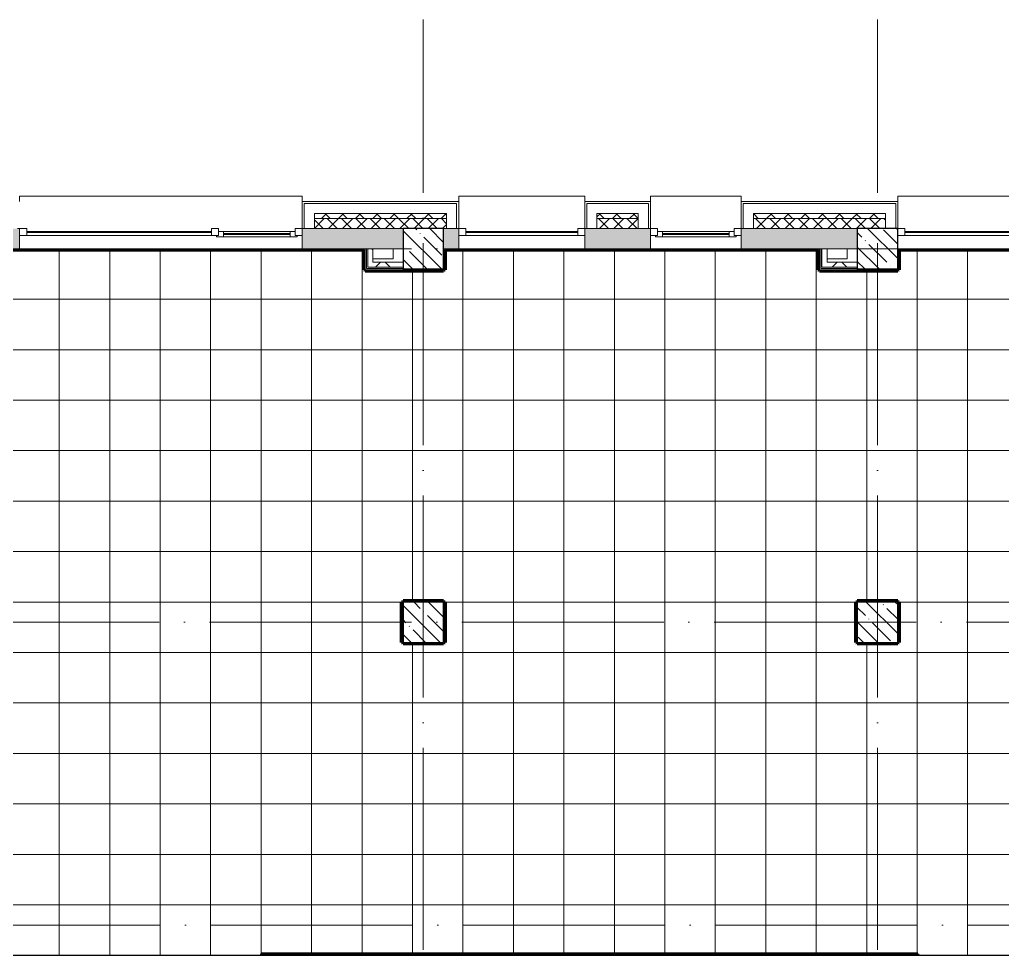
# Model space of a CAD drawing. Header units: millimetres. Extents: x 97 to 214665, y -4577 to 61202.
# Drawn here: x 94548 to 104285, y 51375 to 60645 of the extents above; entities that cross this region are included whole.
import ezdxf

# ---------------------------------------------------------------- set-up
doc = ezdxf.new("R2010")
doc.units = ezdxf.units.MM
doc.linetypes.add('ADSK_Линия сетки', pattern=[2500, 2000, -250, 0, -250])
for name, color, linetype, lineweight in [('A-FLOR-____-OTLN', 192, 'Continuous', 9), ('A-FLOR-____-PATT', 8, 'Continuous', 9), ('A-GLAZ-____-MCUT', 151, 'Continuous', 9), ('A-GLAZ-____-OTLN', 151, 'Continuous', 9), ('A-WALL-____-MCUT', 113, 'Continuous', 9), ('A-WALL-____-PATT', 111, 'Continuous', 9), ('A-WALL-FNSH-MCUT', 113, 'Continuous', 9), ('I-WALL-____-OTLN', 2, 'Continuous', 9), ('S-COLS-____-MCUT', 52, 'Continuous', 9), ('S-COLS-____-OTLN', 52, 'Continuous', 9), ('S-GRID-____-OTLN', 1, 'Continuous', 9)]:
    doc.layers.add(name, color=color, linetype=linetype, lineweight=lineweight)
pattern_1 = [(45, (0, 0), (-141.42136, 141.42136), []), (135, (0, 0), (-141.42136, -141.42136), [])]

# ---------------------------------------------------------------- blocks, each defined once
blk = doc.blocks.new('Окно_СКБ_2Ст1 - Окно_СКБ_2Ст_2800_ОК11-29018754-О_АИ_ПП_4_200_Целиком')
at = {"layer": 'A-GLAZ-____-MCUT', "color": 90}
for p, q in [((-1400, -195), (-1400, -125)), ((-1400, -125), (-1330, -125)), ((-1330, -125), (-1330, -195)), ((500, -195), (500, -125)), ((500, -125), (570, -125)), ((570, -125), (570, -195)), ((1330, -155), (570, -155)), ((570, -155), (570, -195)), ((620, -205), (620, -155)), ((1280, -205), (1280, -155)), ((1330, -195), (1330, -125)), ((1330, -125), (1400, -125)), ((1330, -195), (1330, -155)), ((1400, -125), (1400, -195)), ((-1330, -195), (-1400, -195)), ((570, -195), (500, -195)), ((570, -195), (550, -195)), ((550, -195), (550, -205)), ((550, -205), (1350, -205)), ((1350, -205), (550, -205)), ((1400, -195), (1330, -195)), ((1350, -195), (1330, -195)), ((1350, -205), (1350, -195))]:
    blk.add_line(p, q, dxfattribs=at)
at = {"layer": 'A-GLAZ-____-MCUT', "color": 10, "lineweight": 5}
for p, q in [((500, -155), (-1330, -155)), ((500, -165), (-1330, -165)), ((620, -175), (1280, -175)), ((1280, -185), (620, -185))]:
    blk.add_line(p, q, dxfattribs=at)
at = {"layer": 'A-GLAZ-____-OTLN', "color": 10, "lineweight": 5}
for p, q in [((-1400, -195), (550, -195)), ((1350, -195), (1400, -195))]:
    blk.add_line(p, q, dxfattribs=at)
blk = doc.blocks.new('WNW_Отлив1 - Отлив_металлический 2-28596384-О_АИ_ПП_4_200_Целиком')
at = {"layer": 'A-GLAZ-____-OTLN', "color": 10, "lineweight": 5}
for p, q in [((1400, 320), (-1400, 320)), ((-1400, 320), (-1400, 270)), ((1400, 270), (1400, 320))]:
    blk.add_line(p, q, dxfattribs=at)
blk = doc.blocks.new('Окно_СКБ_1Ст1 - 120_Окно_СКБ_1Ст_1250_ОК14Л-29018784-О_АИ_ПП_4_200_Целиком')
at = {"layer": 'A-GLAZ-____-MCUT', "color": 90}
for p, q in [((-625, -195), (-625, -125)), ((-625, -125), (-555, -125)), ((-555, -125), (-555, -195)), ((555, -195), (555, -125)), ((555, -125), (625, -125)), ((625, -125), (625, -195)), ((-555, -195), (-625, -195)), ((625, -195), (555, -195))]:
    blk.add_line(p, q, dxfattribs=at)
at = {"layer": 'A-GLAZ-____-MCUT', "color": 10, "lineweight": 5}
for p, q in [((555, -155), (-555, -155)), ((555, -165), (-555, -165))]:
    blk.add_line(p, q, dxfattribs=at)
at = {"layer": 'A-GLAZ-____-OTLN', "color": 10, "lineweight": 5}
blk.add_line((-625, -195), (625, -195), dxfattribs=at)
blk = doc.blocks.new('WNW_Отлив1 - Отлив_металлический 2-28598996-О_АИ_ПП_4_200_Целиком')
at = {"layer": 'A-GLAZ-____-OTLN', "color": 10, "lineweight": 5}
for p, q in [((625, 320), (-625, 320)), ((-625, 320), (-625, 270)), ((625, 270), (625, 320))]:
    blk.add_line(p, q, dxfattribs=at)
blk = doc.blocks.new('Окно_СКБ_1Ст1 - 120_Окно_СКБ_1Ст_900_ОК3л-29018700-О_АИ_ПП_4_200_Целиком')
at = {"layer": 'A-GLAZ-____-MCUT', "color": 90}
for p, q in [((-450, -195), (-450, -125)), ((-450, -125), (-380, -125)), ((-380, -125), (-380, -195)), ((380, -155), (-380, -155)), ((-380, -155), (-380, -195)), ((-330, -205), (-330, -155)), ((330, -205), (330, -155)), ((380, -195), (380, -125)), ((380, -125), (450, -125)), ((380, -195), (380, -155)), ((450, -125), (450, -195)), ((-380, -195), (-450, -195)), ((-380, -195), (-400, -195)), ((-400, -195), (-400, -205)), ((-400, -205), (400, -205)), ((400, -205), (-400, -205)), ((450, -195), (380, -195)), ((400, -195), (380, -195)), ((400, -205), (400, -195))]:
    blk.add_line(p, q, dxfattribs=at)
at = {"layer": 'A-GLAZ-____-MCUT', "color": 10, "lineweight": 5}
for p, q in [((-330, -175), (330, -175)), ((330, -185), (-330, -185))]:
    blk.add_line(p, q, dxfattribs=at)
at = {"layer": 'A-GLAZ-____-OTLN', "color": 10, "lineweight": 5}
for p, q in [((-450, -195), (-400, -195)), ((400, -195), (450, -195))]:
    blk.add_line(p, q, dxfattribs=at)
blk = doc.blocks.new('WNW_Отлив1 - Отлив_металлический 2-28596055-О_АИ_ПП_4_200_Целиком')
at = {"layer": 'A-GLAZ-____-OTLN', "color": 10, "lineweight": 5}
for p, q in [((450, 320), (-450, 320)), ((-450, 320), (-450, 270)), ((450, 270), (450, 320))]:
    blk.add_line(p, q, dxfattribs=at)
blk = doc.blocks.new('BSC_Колонна _Прямоугольная - 400x400-V51-О_АИ_ПП_4_200_Целиком')
at = {"layer": 'S-COLS-____-OTLN', "lineweight": 5}
h = blk.add_hatch(dxfattribs=at)
h.set_pattern_fill('FP_87', color=256, style=0, pattern_type=2)
h.set_pattern_definition([(135, (-41050, -54675), (-142.5619, -142.5619), []), (135, (-40907.44, -54675), (-142.5619, -142.5619), [252.016, -50.403, 3.353, -47.05])])
h.paths.add_polyline_path([(-200, -200), (200, -200), (200, 200), (-200, 200)])
at = {"layer": 'S-COLS-____-MCUT', "color": 130, "lineweight": 25}
for p, q in [((200, 200), (-200, 200)), ((-200, 200), (-200, -200)), ((200, -200), (200, 200)), ((-200, -200), (200, -200))]:
    blk.add_line(p, q, dxfattribs=at)
blk = doc.blocks.new('BSC_Колонна _Прямоугольная - 400x400-V52-О_АИ_ПП_4_200_Целиком')
at = {"layer": 'S-COLS-____-OTLN', "lineweight": 5}
h = blk.add_hatch(dxfattribs=at)
h.set_pattern_fill('FP_88', color=256, style=0, pattern_type=2)
h.set_pattern_definition([(135, (-45550, -54675), (-142.5619, -142.5619), []), (135, (-45407.44, -54675), (-142.5619, -142.5619), [252.016, -50.403, 3.353, -47.05])])
h.paths.add_polyline_path([(-200, -200), (200, -200), (200, 200), (-200, 200)])
at = {"layer": 'S-COLS-____-MCUT', "color": 130, "lineweight": 25}
for p, q in [((200, 200), (-200, 200)), ((-200, 200), (-200, -200)), ((200, -200), (200, 200)), ((-200, -200), (200, -200))]:
    blk.add_line(p, q, dxfattribs=at)
blk = doc.blocks.new('BSC_Колонна _Прямоугольная - 400x400-36079378-О_АИ_ПП_4_200_Целиком')
at = {"layer": 'S-COLS-____-OTLN', "lineweight": 5}
h = blk.add_hatch(dxfattribs=at)
h.set_pattern_fill('FP_93', color=256, style=0, pattern_type=2)
h.set_pattern_definition([(135, (-41050, -58375), (-142.5619, -142.5619), []), (135, (-40907.44, -58375), (-142.5619, -142.5619), [252.016, -50.403, 3.353, -47.05])])
h.paths.add_polyline_path([(-200, -200), (200, -200), (200, 200), (-200, 200), (-200, 87.3)])
at = {"layer": 'S-COLS-____-MCUT', "color": 130, "lineweight": 25}
for p, q in [((200, 200), (-200, 200)), ((-200, 200), (-200, -200)), ((200, -200), (200, 200)), ((-200, -200), (200, -200))]:
    blk.add_line(p, q, dxfattribs=at)
blk = doc.blocks.new('BSC_Колонна _Прямоугольная - 400x400-V57-О_АИ_ПП_4_200_Целиком')
at = {"layer": 'S-COLS-____-OTLN', "lineweight": 5}
h = blk.add_hatch(dxfattribs=at)
h.set_pattern_fill('FP_94', color=256, style=0, pattern_type=2)
h.set_pattern_definition([(135, (-45550, -58375), (-142.5619, -142.5619), []), (135, (-45407.44, -58375), (-142.5619, -142.5619), [252.016, -50.403, 3.353, -47.05])])
h.paths.add_polyline_path([(-200, -200), (200, -200), (200, 200), (-200, 200), (-200, 87.3)])
at = {"layer": 'S-COLS-____-MCUT', "color": 130, "lineweight": 25}
for p, q in [((200, 200), (-200, 200)), ((-200, 200), (-200, -200)), ((200, -200), (200, 200)), ((-200, -200), (200, -200))]:
    blk.add_line(p, q, dxfattribs=at)
blk = doc.blocks.new('0083_СОШ675_АР_R22_rvt-1-О_АИ_ПП_4_200_Целиком')
at = {"layer": 'A-WALL-____-PATT', "lineweight": 5}
h = blk.add_hatch(dxfattribs=at)
h.set_pattern_fill('FP_7', color=10, style=0, pattern_type=2)
h.set_pattern_definition([(135, (0, 0), (-84.85281, -84.85281), []), (225, (0, 0), (84.85281, -84.85281), [])])
h.paths.add_polyline_path([(69260, 58675), (69260, 58725), (63140.2, 58725), (63140.2, 58675), (68796.9, 58675)])
h.paths.add_polyline_path([(61290, 58675), (61700.2, 58675), (61700.2, 58725), (61290, 58725)])
h.paths.add_polyline_path([(60099.7, 58675), (60150, 58675), (60150, 58725), (52970.2, 58725), (52970.2, 58675), (59133.4, 58675)])
h.paths.add_polyline_path([(49930.2, 58675), (49930.2, 58725), (48670.2, 58725), (48670.2, 58675), (49469.8, 58675)])
h.paths.add_polyline_path([(45630.2, 58675), (45630.2, 58725), (44320.2, 58725), (44320.2, 58675), (45604.4, 58675)])
h.paths.add_polyline_path([(43180.2, 58675), (43180.2, 58725), (42770.2, 58725), (42770.2, 58675)])
h.paths.add_polyline_path([(41280.2, 58675), (41280.2, 58725), (39970.2, 58725), (39970.2, 58675), (40772.6, 58675)])
h.paths.add_polyline_path([(36930.2, 58675), (36930.2, 58725), (35620.2, 58725), (35620.2, 58675), (36907.2, 58675)])
h.paths.add_polyline_path([(32580.2, 58675), (32580.2, 58725), (31270.2, 58725), (31270.2, 58675), (32075.5, 58675)])
h.paths.add_polyline_path([(29720, 58675), (30130.2, 58675), (30130.2, 58725), (29720, 58725)])
h.paths.add_polyline_path([(28230, 58675), (28230, 58725), (24015, 58725), (24015, 58675), (25311, 58675)])
h.paths.add_polyline_path([(22411.9, 58675), (22525, 58675), (22525, 58725), (22025, 58725), (22025, 58675)])
h.paths.add_polyline_path([(20885, 58675), (20885, 58725), (12870, 58725), (12870, 58675), (20479.2, 58675)])
h.paths.add_polyline_path([(8883, 58675), (9830, 58675), (9830, 58725), (8870, 58725), (8870, 58675)])
h.paths.add_polyline_path([(7430, 58675), (7430, 58725), (-350, 58725), (-350, 58675), (5983.9, 58675)])
h = blk.add_hatch(dxfattribs=at)
h.set_pattern_fill('FP_21', color=10, style=0, pattern_type=2)
h.set_pattern_definition([(45, (0, 0), (-70.71068, 70.71068), []), (135, (0, 0), (-70.71068, -70.71068), [])])
h.paths.add_polyline_path([(69050, 58575), (69260, 58575), (69260, 58675), (63140.2, 58675), (63140.2, 58575), (68796.9, 58575)])
h.paths.add_polyline_path([(59250, 58575), (60150, 58575), (60150, 58675), (52970.2, 58675), (52970.2, 58575), (59133.4, 58575)])
h.paths.add_polyline_path([(61290, 58575), (61700.2, 58575), (61700.2, 58675), (61290, 58675)])
h.paths.add_polyline_path([(49650, 58575), (49650, 58575), (49930.2, 58575), (49930.2, 58675), (48670.2, 58675), (48670.2, 58575), (49469.8, 58575)])
h.paths.add_polyline_path([(45350, 58575), (45350, 58575), (45630.2, 58575), (45630.2, 58675), (44320.2, 58675), (44320.2, 58575), (44638.1, 58575)])
h.paths.add_polyline_path([(40772.6, 58575), (41280.2, 58575), (41280.2, 58675), (39970.2, 58675), (39970.2, 58575)])
h.paths.add_polyline_path([(43180.2, 58575), (43180.2, 58675), (42770.2, 58675), (42770.2, 58575)])
h.paths.add_polyline_path([(36907.2, 58575), (36930.2, 58575), (36930.2, 58675), (35620.2, 58675), (35620.2, 58575), (36350, 58575)])
h.paths.add_polyline_path([(31270.2, 58575), (32580.2, 58575), (32580.2, 58675), (31270.2, 58675)])
h.paths.add_polyline_path([(29720, 58575), (30130.2, 58575), (30130.2, 58675), (29720, 58675)])
h.paths.add_polyline_path([(28230, 58575), (28230, 58675), (24015, 58675), (24015, 58575), (25311, 58575)])
h.paths.add_polyline_path([(22525, 58575), (22525, 58675), (22025, 58675), (22025, 58575), (22411.9, 58575)])
h.paths.add_polyline_path([(20885, 58575), (20885, 58675), (12870, 58675), (12870, 58575), (20479.2, 58575)])
h.paths.add_polyline_path([(9830, 58575), (9830, 58675), (8870, 58675), (8870, 58575), (9100, 58575)])
h.paths.add_polyline_path([(7430, 58575), (7430, 58675), (-300, 58675), (-300, 58575), (5983.9, 58575)])
h = blk.add_hatch(dxfattribs=at)
h.set_pattern_fill('FP_74', color=10, style=0, pattern_type=2)
h.set_pattern_definition([(50, (0, 0), (364.3679, -31.8783), [38.1, -419.1]), (355, (0, 0), (-70.4859, 382.1133), [30.48, -335.28]), (100.451, (30.36, -2.66), (293.885, 350.2334), [32.38, -356.18]), (46.184, (0, 101.6), (542.1585, -84.0858), [57.15, -628.65]), (96.636, (45.2, 94.6), (474.805, 494.8554), [48.57, -534.27]), (351.184, (0, 101.6), (474.8102, 494.85), [45.72, -502.92]), (21, (50.8, 76.2), (303.2285, -204.5305), [38.1, -419.1]), (326, (50.8, 76.2), (123.6039, 368.376), [30.48, -335.28]), (71.451, (76.07, 59.16), (426.8341, 163.8427), [32.38, -356.18]), (37.5, (0, 0), (6.17665, 169.11015), [16.764, -314.452, 16.764, -323.596, -336.55]), (37.5, (0, 0), (6.17665, 169.11015), [-671.576, 16.764, -319.786]), (7.5, (0, 0), (133.63888, 200.3615), [16.764, -177.292, 16.764, -306.832, -128.27]), (7.5, (0, 0), (133.63888, 200.3615), [-517.652, 16.764, -111.506]), (327.5, (-113.28, 0), (271.18182, -11.45836), [16.764, -110.236, 16.764, -379.476, -525.78]), (327.5, (-113.28, 0), (271.18182, -11.45836), [-523.24, 16.764, -509.016]), (317.5, (-164.08, 0), (296.2585, 50.85285), [16.764, -148.336, 16.764, -246.38, -373.38]), (317.5, (-164.08, 0), (296.2585, 50.85285), [-428.244, 16.764, -356.616])])
h.paths.add_polyline_path([(69050, 58375), (69050, 58575), (63750, 58575), (63750, 58375), (68796.9, 58375)])
h.paths.add_polyline_path([(63020.2, 58375), (63350, 58375), (63350, 58575), (63020.2, 58575), (63020.2, 58462.3)])
h.paths.add_polyline_path([(61545, 58375), (61820.2, 58375), (61820.2, 58575), (61170, 58575), (61170, 58375)])
h.paths.add_polyline_path([(60270, 58375), (60270, 58575), (59250, 58575), (59250, 58375), (60099.7, 58375)])
h.paths.add_polyline_path([(58850, 58375), (58850, 58575), (54750, 58575), (54750, 58375), (58167, 58375)])
h.paths.add_polyline_path([(54301.6, 58375), (54350, 58375), (54350, 58575), (52850.2, 58575), (52850.2, 58375), (53600, 58375)])
h.paths.add_polyline_path([(49650, 58375), (49650, 58575), (48550.2, 58575), (48550.2, 58375), (49469.8, 58375)])
h.paths.add_polyline_path([(45121.2, 58375), (45350, 58375), (45350, 58575), (44200.2, 58575), (44200.2, 58375), (44638.1, 58375)])
h.paths.add_polyline_path([(41400.2, 58375), (41400.2, 58575), (41250, 58575), (41250, 58375)])
h.paths.add_polyline_path([(43300.2, 58375), (43300.2, 58575), (42650.2, 58575), (42650.2, 58375), (42705.4, 58375)])
h.paths.add_polyline_path([(40772.6, 58375), (40850, 58375), (40850, 58575), (39850.2, 58575), (39850.2, 58375), (40289.5, 58375)])
h.paths.add_polyline_path([(37050.2, 58375), (37050.2, 58575), (36350, 58575), (36350, 58375), (36907.2, 58375)])
h.paths.add_polyline_path([(35940.9, 58375), (35950, 58375), (35950, 58575), (35500.2, 58575), (35500.2, 58375)])
h.paths.add_polyline_path([(32635, 58375), (32700.2, 58375), (32700.2, 58575), (31725, 58575), (31725, 58375), (32515, 58375)])
h = blk.add_hatch(dxfattribs=at)
h.set_pattern_fill('FP_20', color=252, style=0, pattern_type=2)
h.set_pattern_definition(pattern_1)
h.paths.add_polyline_path([(40549.7, 58193), (40549.7, 58375), (40499.7, 58375), (40499.7, 58193)])
h = blk.add_hatch(dxfattribs=at)
h.set_pattern_fill('FP_20', color=252, style=0, pattern_type=2)
h.set_pattern_definition(pattern_1)
h.paths.add_polyline_path([(45049.8, 58193), (45049.8, 58375), (44999.8, 58375), (44999.8, 58193)])
h = blk.add_hatch(dxfattribs=at)
h.set_pattern_fill('FP_20', color=252, style=0, pattern_type=2)
h.set_pattern_definition(pattern_1)
h.paths.add_polyline_path([(40850, 58193), (40850, 58243), (40549.7, 58243), (40549.7, 58193), (40772.6, 58193)])
h = blk.add_hatch(dxfattribs=at)
h.set_pattern_fill('FP_20', color=252, style=0, pattern_type=2)
h.set_pattern_definition(pattern_1)
h.paths.add_polyline_path([(45350, 58193), (45350, 58243), (45049.8, 58243), (45049.8, 58193), (45121.2, 58193)])
at = {"layer": 'A-FLOR-____-OTLN', "color": 90}
for p, q in [((40549.8, 58274.8), (40549.8, 58374.8)), ((40549.8, 58374.8), (40749.8, 58374.8)), ((40749.8, 58374.8), (40749.8, 58274.8)), ((45049.8, 58374.8), (45249.8, 58374.8)), ((45249.8, 58374.8), (45249.8, 58274.8)), ((40749.8, 58274.8), (40549.8, 58274.8)), ((45249.8, 58274.8), (45049.8, 58274.8))]:
    blk.add_line(p, q, dxfattribs=at)
at = {"layer": 'A-WALL-____-MCUT', "color": 10, "lineweight": 5}
for p, q in [((39870.2, 58825), (39870.2, 58575)), ((41380.2, 58825), (39870.2, 58825)), ((41380.2, 58575), (41380.2, 58825)), ((42670.2, 58825), (42670.2, 58575)), ((43280.2, 58825), (42670.2, 58825)), ((43280.2, 58575), (43280.2, 58825)), ((44220.2, 58825), (44220.2, 58575)), ((45730.2, 58825), (44220.2, 58825)), ((45730.2, 58575), (45730.2, 58825)), ((39970.2, 58725), (39970.2, 58675)), ((41280.2, 58725), (39970.2, 58725)), ((41280.2, 58675), (41280.2, 58725)), ((42770.2, 58725), (42770.2, 58675)), ((43180.2, 58725), (42770.2, 58725)), ((43180.2, 58675), (43180.2, 58725)), ((44320.2, 58725), (44320.2, 58675)), ((45630.2, 58725), (44320.2, 58725)), ((45630.2, 58675), (45630.2, 58725)), ((39970.2, 58675), (39970.2, 58575)), ((41280.2, 58675), (39970.2, 58675)), ((41280.2, 58575), (41280.2, 58675)), ((42770.2, 58675), (42770.2, 58575)), ((43180.2, 58675), (42770.2, 58675)), ((43180.2, 58575), (43180.2, 58675)), ((44320.2, 58675), (44320.2, 58575)), ((45630.2, 58675), (44320.2, 58675)), ((45630.2, 58575), (45630.2, 58675)), ((40487.2, 58180.5), (40487.2, 58375)), ((44987.3, 58180.5), (44987.3, 58375)), ((40499.7, 58180.5), (40487.2, 58180.5)), ((40549.7, 58180.5), (40499.7, 58180.5)), ((40850, 58180.5), (40549.7, 58180.5)), ((44999.8, 58180.5), (44987.3, 58180.5)), ((45049.8, 58180.5), (44999.8, 58180.5)), ((45350, 58180.5), (45049.8, 58180.5))]:
    blk.add_line(p, q, dxfattribs=at)
at = {"layer": 'A-WALL-____-MCUT', "color": 50, "lineweight": 13}
for p, q in [((37050.2, 58575), (37030.2, 58575)), ((37050.2, 58375), (37050.2, 58575)), ((39850.2, 58575), (39870.2, 58575)), ((39850.2, 58575), (39850.2, 58375)), ((39870.2, 58575), (39850.2, 58575)), ((39870.2, 58575), (39970.2, 58575)), ((39970.2, 58575), (39870.2, 58575)), ((39970.2, 58575), (40850, 58575)), ((40850, 58575), (39970.2, 58575)), ((41250, 58575), (41280.2, 58575)), ((41280.2, 58575), (41250, 58575)), ((41280.2, 58575), (41380.2, 58575)), ((41380.2, 58575), (41280.2, 58575)), ((41380.2, 58575), (41400.2, 58575)), ((41400.2, 58575), (41380.2, 58575)), ((41400.2, 58375), (41400.2, 58575)), ((42650.2, 58575), (42670.2, 58575)), ((42650.2, 58575), (42650.2, 58375)), ((42670.2, 58575), (42650.2, 58575)), ((42670.2, 58575), (42770.2, 58575)), ((42770.2, 58575), (42670.2, 58575)), ((42770.2, 58575), (43180.2, 58575)), ((43180.2, 58575), (42770.2, 58575)), ((43180.2, 58575), (43280.2, 58575)), ((43280.2, 58575), (43180.2, 58575)), ((43280.2, 58575), (43300.2, 58575)), ((43300.2, 58575), (43280.2, 58575)), ((43300.2, 58375), (43300.2, 58575)), ((44200.2, 58575), (44220.2, 58575)), ((44200.2, 58575), (44200.2, 58375)), ((44220.2, 58575), (44200.2, 58575)), ((44220.2, 58575), (44320.2, 58575)), ((44320.2, 58575), (44220.2, 58575)), ((44320.2, 58575), (45350, 58575)), ((45350, 58575), (44320.2, 58575)), ((45750, 58575), (45750.2, 58575)), ((45750.2, 58575), (45750, 58575)), ((45750.2, 58375), (45750.2, 58575)), ((36350, 58375), (37050.2, 58375)), ((39850.2, 58375), (40850, 58375)), ((40549.7, 58375), (40499.7, 58375)), ((40499.7, 58193), (40499.7, 58375)), ((40549.7, 58243), (40549.7, 58375)), ((41250, 58375), (41400.2, 58375)), ((42650.2, 58375), (43300.2, 58375)), ((44200.2, 58375), (45350, 58375)), ((45049.8, 58375), (44999.8, 58375)), ((44999.8, 58193), (44999.8, 58375)), ((45049.8, 58243), (45049.8, 58375)), ((45750, 58375), (45750.2, 58375)), ((40850, 58243), (40549.7, 58243)), ((45350, 58243), (45049.8, 58243)), ((40549.7, 58193), (40499.7, 58193)), ((40850, 58193), (40549.7, 58193)), ((45049.8, 58193), (44999.8, 58193)), ((45350, 58193), (45049.8, 58193))]:
    blk.add_line(p, q, dxfattribs=at)
at = {"layer": 'A-WALL-FNSH-MCUT', "color": 90}
for p, q in [((41400.2, 58845), (39850.2, 58845)), ((39850.2, 58845), (39850.2, 58575)), ((41400.2, 58575), (41400.2, 58845)), ((43300.2, 58845), (42650.2, 58845)), ((42650.2, 58845), (42650.2, 58575)), ((43300.2, 58575), (43300.2, 58845)), ((45750.2, 58845), (44200.2, 58845)), ((44200.2, 58845), (44200.2, 58575)), ((45750.2, 58575), (45750.2, 58845)), ((40474.7, 58375), (40474.7, 58168)), ((40487.2, 58375), (40474.7, 58375)), ((40499.7, 58375), (40487.2, 58375)), ((44974.8, 58375), (44974.8, 58168)), ((44987.3, 58375), (44974.8, 58375)), ((44999.8, 58375), (44987.3, 58375)), ((40474.7, 58168), (40487.2, 58168)), ((40487.2, 58168), (40499.7, 58168)), ((40499.7, 58168), (40549.7, 58168)), ((40549.7, 58168), (40850, 58168)), ((40850, 58168), (40850, 58175)), ((44974.8, 58168), (44987.3, 58168)), ((44987.3, 58168), (44999.8, 58168)), ((44999.8, 58168), (45049.8, 58168)), ((45049.8, 58168), (45350, 58168)), ((45350, 58168), (45350, 58175))]:
    blk.add_line(p, q, dxfattribs=at)
at = {"layer": 'I-WALL-____-OTLN', "color": 90}
for p, q in [((42650.2, 58375), (41400.2, 58375)), ((44200.2, 58375), (43300.2, 58375)), ((48550.2, 58375), (45750.2, 58375))]:
    blk.add_line(p, q, dxfattribs=at)
at = {"layer": 'A-GLAZ-____-OTLN', "color": 90, "lineweight": 9}
for name, p in [('WNW_Отлив1 - Отлив_металлический 2-28596384-О_АИ_ПП_4_200_Целиком', (38450.2, 58575)), ('WNW_Отлив1 - Отлив_металлический 2-28598996-О_АИ_ПП_4_200_Целиком', (42025.2, 58575)), ('WNW_Отлив1 - Отлив_металлический 2-28596055-О_АИ_ПП_4_200_Целиком', (43750.2, 58575)), ('WNW_Отлив1 - Отлив_металлический 2-28596384-О_АИ_ПП_4_200_Целиком', (47150.2, 58575)), ('Окно_СКБ_2Ст1 - Окно_СКБ_2Ст_2800_ОК11-29018754-О_АИ_ПП_4_200_Целиком', (38450.2, 58700)), ('Окно_СКБ_1Ст1 - 120_Окно_СКБ_1Ст_1250_ОК14Л-29018784-О_АИ_ПП_4_200_Целиком', (42025.2, 58700)), ('Окно_СКБ_1Ст1 - 120_Окно_СКБ_1Ст_900_ОК3л-29018700-О_АИ_ПП_4_200_Целиком', (43750.2, 58700)), ('Окно_СКБ_2Ст1 - Окно_СКБ_2Ст_2800_ОК11-29018754-О_АИ_ПП_4_200_Целиком', (47150.2, 58700))]:
    blk.add_blockref(name, p, dxfattribs=at)
at = {"layer": 'S-COLS-____-OTLN', "color": 90, "lineweight": 9}
for name, p in [('BSC_Колонна _Прямоугольная - 400x400-36079378-О_АИ_ПП_4_200_Целиком', (41050, 58375)), ('BSC_Колонна _Прямоугольная - 400x400-V57-О_АИ_ПП_4_200_Целиком', (45550, 58375)), ('BSC_Колонна _Прямоугольная - 400x400-V51-О_АИ_ПП_4_200_Целиком', (41050, 54675)), ('BSC_Колонна _Прямоугольная - 400x400-V52-О_АИ_ПП_4_200_Целиком', (45550, 54675))]:
    blk.add_blockref(name, p, dxfattribs=at)

msp = doc.modelspace()

# ---------------------------------------------------------------- hatches: boundary and pattern name
at = {"layer": 'A-FLOR-____-PATT'}
h = msp.add_hatch(dxfattribs=at)
h.set_pattern_fill('FP_211', color=256, style=0, pattern_type=2)
h.set_pattern_definition([(0, (108440.6, 54875), (0, 500), []), (90, (108440.6, 54875), (-500, 3e-14), [])])
h.paths.add_polyline_path([(125118.114412, 51374.999414), (125118.714412, 51390), (126748.114412, 51390), (126748.114412, 54660.000586), (125288.136876, 54660.000586), (125288.136876, 54675), (124188.136876, 54675), (124188.136876, 54660.000586), (123418.114412, 54660.000586), (123418.107965, 54795), (122428.114412, 54795), (122428.114412, 54675), (122318.114412, 54675), (122318.114412, 54660.000586), (121263.124388, 54660.000586), (121263.124388, 54475), (121258.124388, 54475), (121258.124388, 54465), (121248.124388, 54465), (121248.114412, 54460), (120848.124388, 54460), (120848.114412, 54465), (120838.124388, 54465), (120838.124388, 54474.999414), (120833.124388, 54474.999414), (120833.124388, 58160.000586), (120521.343848, 58160.000586), (120521.343848, 58165.000586), (120511.343848, 58165.000586), (120511.343848, 58175.000586), (120506.343848, 58175.000586), (120506.343848, 58360.011786), (119178.114412, 58360.011786), (119178.114412, 58110.011786), (119163.114412, 58109.999414), (119163.137253, 57010.011786), (119178.114412, 57009.999414), (119178.114412, 54675.000586), (119173.114412, 54675.000586), (119173.114412, 54665.000586), (119163.114412, 54665.000586), (119163.114412, 54660.000586), (116763.114412, 54660.000586), (116763.114412, 54475.000586), (116758.114412, 54475), (116758.114412, 54465.000586), (116748.114412, 54465.000586), (116748.114412, 54460.000586), (116348.114412, 54460.000586), (116348.114412, 54465.000586), (116338.114412, 54465.000586), (116338.114412, 54475.000586), (116333.114412, 54475), (116333.114412, 54655.000586), (115842.731325, 54655.000586), (115842.731325, 54660.000586), (112263.114412, 54660.000586), (112263.114412, 54475.000586), (112258.114412, 54475), (112258.114412, 54465.000586), (112248.114412, 54465.000586), (112248.114412, 54460.000586), (111848.114412, 54460.000586), (111848.114412, 54465.000586), (111838.114412, 54465.000586), (111838.114412, 54474.999414), (111833.114412, 54474.999414), (111833.114412, 54660.000586), (110978.114412, 54660.000586), (110978.114412, 54665.000586), (110968.114412, 54665.000586), (110968.114412, 54675.000586), (110963.114412, 54675.874627), (110963.114412, 55039.999414), (110978.114412, 55039.999414), (110978.114412, 55709.999414), (110963.114412, 55709.999414), (110963.114412, 56254.999414), (110978.114412, 56254.999414), (110978.114412, 56924.999414), (110963.114412, 56924.999414), (110963.114412, 57369.999414), (110978.114412, 57369.999414), (110978.114412, 58039.999414), (110963.114412, 58039.999414), (110963.114412, 58145.000586), (110702.809855, 58145.000586), (110702.809855, 58150.000586), (110692.809855, 58150.000586), (110692.809855, 58160), (110687.809855, 58160.071325), (110687.809855, 58360), (107563.343384, 58360), (107563.343384, 58168.000586), (107558.343384, 58168.000586), (107558.343384, 58158.000586), (107548.343384, 58158.000586), (107548.114266, 58153.000586), (106772.848772, 58153.000586), (106772.848772, 58158.000586), (106762.848772, 58158.000586), (106762.848772, 58168.000586), (106757.848772, 58168.000586), (106757.848772, 58360), (103263.343384, 58360), (103263.343384, 58168.000586), (103258.343384, 58168.000586), (103258.343384, 58158.000586), (103248.343384, 58158.000586), (103248.114412, 58153.000586), (102472.870694, 58153.000586), (102472.870694, 58158.000586), (102462.870694, 58158.000586), (102462.870694, 58168.000586), (102457.870694, 58168.000586), (102457.870694, 58360), (98763.343384, 58360), (98763.343384, 58168.001172), (98758.343384, 58168.001172), (98758.343384, 58158.001172), (98748.343384, 58158.001172), (98748.092636, 58153.001172), (97972.848772, 58153.001172), (97972.848772, 58158.001172), (97962.848772, 58158.001172), (97962.848772, 58168.001172), (97957.848772, 58168.001172), (97957.848772, 58360.05818), (93863.365306, 58359.997624), (93863.365306, 58175.000586), (93858.365306, 58175.000586), (93858.365306, 58165.000586), (93848.365306, 58165.000586), (93848.114312, 58160.000586), (93448.114412, 58160.000586), (93448.114345, 58165.000586), (93438.114412, 58165.000586), (93438.114412, 58175.000586), (93433.114412, 58175.905558), (93433.114412, 58360.05818), (90148.114412, 58359.162205), (90148.114412, 58099.999414), (90133.114412, 58099.999414), (90133.114412, 57429.999414), (90148.114412, 57429.999414), (90148.114412, 55610), (90133.114412, 55610), (90133.114412, 54940), (90148.114412, 54940), (90148.114412, 54374.999707), (89933.114412, 54374.999707), (89933.114412, 51674.999707), (90148.114412, 51674.999707), (90149.155255, 51390), (94443.114412, 51390), (94443.114412, 51375), (96943.114412, 51375), (96943.114412, 51390), (103448.114412, 51390), (103448.114412, 51375), (105948.114412, 51374.999414), (105948.114412, 51390), (112758.114412, 51390), (112758.114412, 51375), (114758.114412, 51374.999414), (114758.114412, 51390), (123118.114412, 51390), (123118.714412, 51375), (123395.944787, 51375)])
h.paths.add_polyline_path([(91108.114412, 51374.999414), (91108.11195, 51375), (90988.114412, 51375)])
h.paths.add_polyline_path([(107463.82976, 54460), (107148.114412, 54460), (107148.114412, 54465), (107138.114412, 54465), (107138.114412, 54475), (107133.114412, 54475), (107133.114412, 54874.999414), (107138.114412, 54875), (107138.114412, 54885), (107148.114412, 54885), (107148.114412, 54890), (107548.09249, 54890), (107548.114412, 54885.000548), (107558.09249, 54885), (107558.09249, 54875), (107563.09249, 54874.124786), (107563.09249, 54474.999414), (107558.09249, 54474.999414), (107558.09249, 54465), (107548.09249, 54465), (107548.09249, 54460)])
h.paths.add_polyline_path([(102848.114412, 54460), (102848.114412, 54465), (102838.114412, 54465), (102838.114412, 54474.999414), (102833.114412, 54475), (102833.114412, 54874.999414), (102838.114412, 54875), (102838.114412, 54885), (102848.114412, 54885), (102848.114412, 54890), (103248.09249, 54890), (103248.114412, 54885.000548), (103258.09249, 54884.341301), (103258.09249, 54875), (103263.09249, 54874.999414), (103263.09249, 54475), (103258.09249, 54475), (103258.09249, 54465), (103248.09249, 54465), (103248.09249, 54460), (103184.657214, 54460)])
h.paths.add_polyline_path([(98748.114412, 54460), (98348.114412, 54460), (98348.114412, 54465), (98338.114412, 54465), (98338.114412, 54474.999414), (98333.114412, 54475), (98333.114412, 54875.000586), (98338.114412, 54875.000586), (98338.114412, 54885.000586), (98348.114412, 54885.000586), (98348.114412, 54890.000586), (98748.114312, 54890.000586), (98748.114412, 54885.000586), (98758.114412, 54883.859057), (98758.114412, 54875.000586), (98763.114412, 54874.999414), (98763.114412, 54475), (98758.114412, 54474.999414), (98758.114412, 54465), (98748.114412, 54465)])
h.paths.add_polyline_path([(93848.114412, 54460.000586), (93448.114412, 54460.000586), (93448.114412, 54465.000586), (93438.114412, 54465.668419), (93438.114412, 54475.000586), (93433.114412, 54475.000586), (93433.114412, 54875.000586), (93438.114412, 54875.000586), (93438.620014, 54885.000586), (93448.114412, 54885.000586), (93448.114412, 54890.000586), (93848.114412, 54890.000586), (93848.114412, 54885.000586), (93858.114412, 54885.000586), (93858.114412, 54875.000586), (93863.114412, 54874.999414), (93863.114412, 54474.999414), (93858.114412, 54474.999414), (93858.114412, 54465.000586), (93848.114412, 54465.000586)])
h.paths.add_polyline_path([(103247.265927, 58168.000586), (103248.343384, 58168.000586), (103248.114412, 58175.000586), (102848.114412, 58175.000586), (102848.114412, 58168.000586), (103102.527332, 58168.000586)])
h.paths.add_polyline_path([(107148.114412, 58168.000586), (107548.343384, 58168.000586), (107548.114412, 58175.000586), (107148.114412, 58175.000586)])
h.paths.add_polyline_path([(98748.092537, 58168.001172), (98748.343384, 58168.001172), (98748.09249, 58175.000586), (98348.09249, 58175.000586), (98348.114412, 58168.001172), (98747.244123, 58168.001172)])
h.paths.add_polyline_path([(93848.114412, 58175.000586), (93848.365306, 58175.012751), (93848.114412, 58358.248371)])
at = {"layer": 'A-WALL-____-PATT'}
for points in [[(97962.848772, 58365.05818), (97972.848772, 58365.05818), (97972.848772, 58375.05818), (93858.365306, 58375.05818), (93858.365306, 58365.05818), (97787.584666, 58365.05818)], [(97972.848772, 58168.001172), (97972.848772, 58365.05818), (97962.848772, 58365.05818), (97962.848772, 58168.001172)], [(98758.343384, 58168.001172), (98758.343384, 58365), (98748.343384, 58365), (98748.343384, 58168.001172)], [(102472.870694, 58168.000586), (102472.870694, 58365), (102462.870694, 58365), (102462.870694, 58168.000586)], [(103258.343384, 58158.000586), (103258.343384, 58365), (103248.343384, 58365), (103248.343384, 58158.000586)], [(97962.848772, 58158.001172), (98758.343384, 58158.001172), (98758.343384, 58168.001172), (97962.848772, 58168.001172)], [(103248.343384, 58158.000586), (103248.343384, 58168.000586), (102462.870694, 58168.000586), (102462.870694, 58158.000586), (103102.527332, 58158.000586)], [(98748.114412, 54875.000586), (98748.114412, 54885.000586), (98338.114412, 54885.000586), (98338.114412, 54875.000586), (98348.114412, 54875.000586)], [(98348.114412, 54465), (98348.114412, 54875), (98338.114427, 54875), (98338.114412, 54465)], [(98758.114412, 54475), (98758.114412, 54885.000586), (98748.114412, 54885.000586), (98748.114412, 54475)], [(103248.09249, 54875), (103248.09249, 54885), (102838.114412, 54885), (102838.114412, 54875), (102848.114412, 54875)], [(102848.114412, 54465), (102848.114412, 54875), (102838.114412, 54875), (102838.114412, 54465)], [(103258.09249, 54475), (103258.09249, 54885), (103248.09249, 54885), (103248.114412, 54475)], [(98748.114412, 54465), (98758.114412, 54465), (98758.114412, 54475), (98348.114412, 54475), (98348.114412, 54465)], [(102848.114412, 54465), (103258.09249, 54465), (103258.09249, 54475), (102848.114412, 54475)]]:
    msp.add_hatch(color=7, dxfattribs=at).paths.add_polyline_path(points)
h = msp.add_hatch(color=7, dxfattribs=at)
h.paths.add_polyline_path([(102472.870694, 58365), (102472.870694, 58375), (101698.343384, 58375), (101698.343384, 58365), (102462.870694, 58365)])
h.paths.add_polyline_path([(100798.343384, 58365), (100798.343384, 58375), (100148.343384, 58375), (100148.343384, 58365), (100203.467696, 58365)])
h.paths.add_polyline_path([(98748.343384, 58365), (98898.343384, 58365), (98898.343384, 58375), (98748.114412, 58374.126258)])
h = msp.add_hatch(color=7, dxfattribs=at)
h.paths.add_polyline_path([(103168.114412, 51375), (103168.114412, 51385), (96943.114412, 51385), (96943.114412, 51375), (103102.527332, 51375)])
h.paths.add_polyline_path([(94443.114412, 51375), (94443.114412, 51385), (90133.114412, 51385), (90133.114412, 51375), (94405.348423, 51375)])
h = msp.add_hatch(color=7, dxfattribs=at)
h.paths.add_polyline_path([(105948.114412, 51375), (106268.114412, 51375), (106268.114412, 51385), (105948.114412, 51385)])
h.paths.add_polyline_path([(103168.114412, 51375), (103448.114412, 51375), (103448.114412, 51385), (103168.114412, 51385)])

# ---------------------------------------------------------------- linework, layer by layer
at = {"layer": 'A-FLOR-____-OTLN'}
for p, q in [((94448.114412, 51374.999414), (96943.114412, 51374.999414)), ((103448.114412, 51374.999414), (105948.114412, 51374.999414))]:
    msp.add_line(p, q, dxfattribs=at)
at = {"layer": 'A-WALL-____-MCUT', "color": 7}
for p, q in [((97972.848772, 58375.05818), (93848.365306, 58375.05818)), ((93858.365306, 58365.05818), (97962.848772, 58365.05818)), ((97962.848772, 58365.05818), (97962.848772, 58158.001172)), ((97972.848772, 58168.001172), (97972.848772, 58375.05818)), ((98748.09249, 58365), (98748.343384, 58365)), ((98898.343384, 58375), (98748.114412, 58375)), ((98748.343384, 58365), (98748.343384, 58168.001172)), ((98758.343384, 58365), (98898.343384, 58365)), ((98758.343384, 58158.001172), (98758.343384, 58365)), ((98898.343384, 58365), (98898.343384, 58375)), ((100798.343384, 58375), (100148.343384, 58375)), ((100148.343384, 58375), (100148.343384, 58365)), ((100148.343384, 58365), (100798.343384, 58365)), ((100798.343384, 58365), (100798.343384, 58375)), ((102472.870694, 58375), (101698.343384, 58375)), ((101698.343384, 58375), (101698.343384, 58365)), ((101698.343384, 58365), (102462.870694, 58365)), ((102462.870694, 58365), (102462.870694, 58158.000586)), ((102472.870694, 58168.000586), (102472.870694, 58375)), ((103248.343384, 58375), (103248.114412, 58375)), ((103258.343384, 58365), (103248.114412, 58365)), ((103248.343384, 58375), (103248.343384, 58168.000586)), ((103258.343384, 58158.000586), (103258.343384, 58365)), ((97962.848772, 58158.001172), (98758.343384, 58158.001172)), ((98748.343384, 58168.001172), (97972.848772, 58168.001172)), ((102462.870694, 58158.000586), (103258.343384, 58158.000586)), ((103248.343384, 58168.000586), (102472.870694, 58168.000586)), ((98758.114412, 54885.000586), (98338.114412, 54885.000586)), ((98338.114412, 54885.000586), (98338.114412, 54465)), ((98758.114412, 54465), (98758.114412, 54885.000586)), ((103258.09249, 54885), (102838.114412, 54885)), ((102838.114412, 54885), (102838.114412, 54465)), ((103258.09249, 54465), (103258.09249, 54885)), ((98338.114412, 54465), (98758.114412, 54465)), ((102838.114412, 54465), (103258.09249, 54465)), ((103448.114412, 51385), (96943.114412, 51385)), ((96943.114412, 51385), (96943.114412, 51375)), ((96943.114412, 51375), (103448.114412, 51375)), ((103448.114412, 51375), (103448.114412, 51385))]:
    msp.add_line(p, q, dxfattribs=at)
at = {"layer": 'I-WALL-____-OTLN', "color": 5, "lineweight": 90}
for p, q in [((97957.848772, 58360.05818), (93863.365306, 58360.05818)), ((97957.848772, 58168.001172), (97957.848772, 58360.05818)), ((98748.09249, 58360), (98748.343384, 58360)), ((102457.870694, 58360), (98763.343384, 58360)), ((98763.343384, 58360), (98763.343384, 58168.001172)), ((102457.870694, 58168.000586), (102457.870694, 58360)), ((103248.114412, 58360), (103248.343384, 58360)), ((106762.848772, 58360), (103263.343384, 58360)), ((103263.343384, 58360), (103263.343384, 58168.000586)), ((97957.848772, 58168.001172), (97962.848772, 58168.001172)), ((97972.848772, 58158.001172), (97972.848772, 58153.001172)), ((98748.343384, 58153.001172), (97972.848772, 58153.001172)), ((98748.343384, 58153.001172), (98748.343384, 58158.128481)), ((98758.343384, 58168.001172), (98763.343384, 58168.001172)), ((102457.870694, 58168.000586), (102462.870694, 58168.000586)), ((102472.870694, 58158.000586), (102472.870694, 58153.000586)), ((103248.343384, 58153.000586), (102472.870694, 58153.000586)), ((103248.343384, 58153.000586), (103248.343384, 58158.000586)), ((103258.343384, 58168.000586), (103263.343384, 58168.000586)), ((98333.114412, 54475), (98333.114412, 54875.000586)), ((98338.114412, 54875.000586), (98333.114412, 54875.000586)), ((98348.114412, 54890.000586), (98748.114412, 54890.000586)), ((98348.114412, 54890.000586), (98348.114412, 54885.000586)), ((98748.114412, 54885.000586), (98748.114412, 54890.000586)), ((98763.114412, 54875.000586), (98758.114412, 54875.000586)), ((98763.114412, 54875.000586), (98763.114412, 54475)), ((102833.114412, 54475), (102833.114412, 54875)), ((102838.114412, 54875), (102833.114412, 54875)), ((102848.114412, 54890), (103248.09249, 54890)), ((102848.114412, 54890), (102848.114412, 54885)), ((103248.09249, 54885), (103248.09249, 54890)), ((103263.09249, 54875), (103258.09249, 54875)), ((103263.09249, 54875), (103263.09249, 54475)), ((98333.114412, 54475), (98338.114412, 54475)), ((98348.114412, 54465), (98348.114412, 54460)), ((98748.114412, 54460), (98348.114412, 54460)), ((98748.114412, 54460), (98748.114412, 54465)), ((98758.114412, 54475), (98763.114412, 54475)), ((102833.114412, 54475), (102838.114412, 54475)), ((102848.114412, 54465), (102848.114412, 54460)), ((103248.09249, 54460), (102848.114412, 54460)), ((103248.09249, 54460), (103248.09249, 54465)), ((103258.09249, 54475), (103263.09249, 54475)), ((96943.114412, 51390), (103448.114412, 51390)), ((96943.114412, 51390), (96943.114412, 51385)), ((103448.114412, 51385), (103448.114412, 51390))]:
    msp.add_line(p, q, dxfattribs=at)
at = {"layer": 'I-WALL-____-OTLN'}
for p, q in [((98898.343384, 58375), (100148.343384, 58375)), ((100148.343384, 58365), (98898.343384, 58365)), ((100798.343384, 58375), (101698.343384, 58375)), ((101698.343384, 58365), (100798.343384, 58365)), ((103248.343384, 58375), (106048.343384, 58375)), ((106048.343384, 58365), (103258.343384, 58365))]:
    msp.add_line(p, q, dxfattribs=at)
at = {"layer": 'S-GRID-____-OTLN', "linetype": 'ADSK_Линия сетки'}
for p, q in [((98548.114412, -3572.657751), (98548.114412, 60644.999414)), ((103048.114412, -3572.657751), (103048.114412, 60644.999414)), ((53928.563196, 58375.000586), (212576.668489, 58375.000586)), ((53928.563196, 54675.000586), (213846.668489, 54675.000586)), ((53939.102261, 51675.000586), (213846.668489, 51675.000586))]:
    msp.add_line(p, q, dxfattribs=at)

# ---------------------------------------------------------------- block references
at = {"color": 250, "lineweight": 5}
msp.add_blockref('0083_СОШ675_АР_R22_rvt-1-О_АИ_ПП_4_200_Целиком', (57498.114412, 0), dxfattribs=at)

doc.saveas('drawing.dxf')
